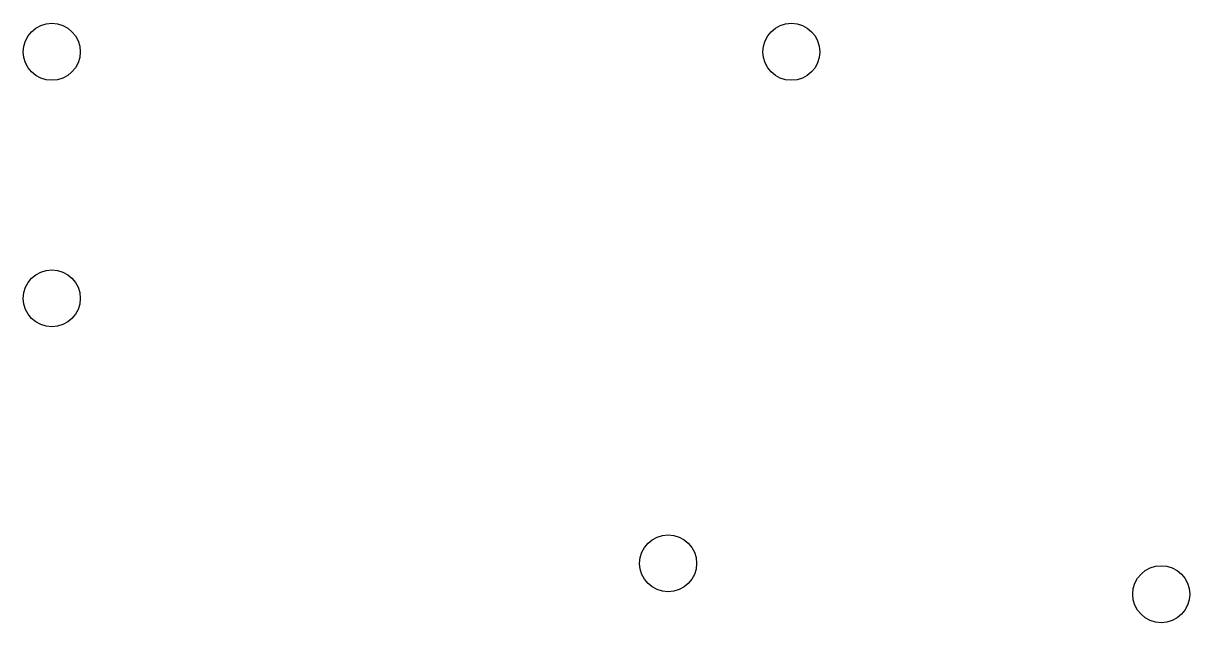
# Model space of a CAD drawing. Header units: millimetres. Extents: x 159.7 to 249.8, y -167.9 to -121.6.
import ezdxf

# ---------------------------------------------------------------- set-up
doc = ezdxf.new("R2010")
doc.units = ezdxf.units.MM

msp = doc.modelspace()

# ---------------------------------------------------------------- linework, layer by layer
for centre in [(161.925, -123.825), (219.075, -123.825), (161.925, -142.875), (209.55, -163.35375), (247.65, -165.735)]:
    msp.add_circle(centre, 2.2)

doc.saveas('drawing.dxf')
